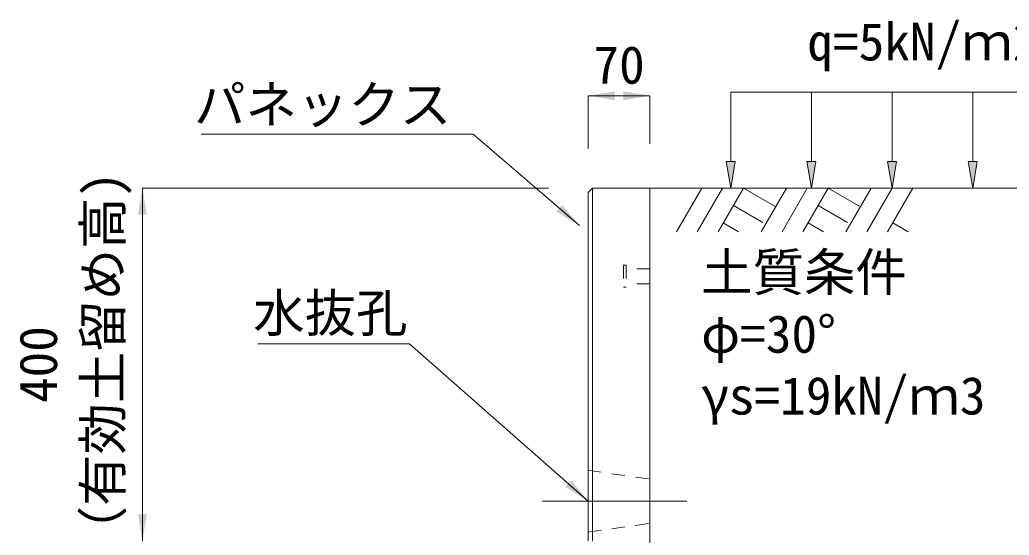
# Model space of a CAD drawing. Units: millimetres at full size. Extents: x 187207 to 255567, y 882048 to 905686.
# Drawn here: x 198970 to 200091, y 900262 to 900846 of the extents above; entities that cross this region are included whole.
import ezdxf
from ezdxf.enums import TextEntityAlignment as Align

# ---------------------------------------------------------------- set-up
doc = ezdxf.new("R2010")
doc.units = ezdxf.units.MM
doc.header["$LTSCALE"] = 20
doc.linetypes.add('USER1', pattern=[28.575, 19.05, -3.175, 3.175, -3.175])
doc.linetypes.add('USER2', pattern=[1.35, 0.75, -0.6])
for name, color, linetype, lineweight in [('0_2', 7, 'Continuous', 20), ('パネックス', 2, 'Continuous', 13), ('寸法線', 7, 'Continuous', 13), ('引出線', 4, 'Continuous', 13), ('ｲﾝｻｰﾄ', 3, 'USER2', 9), ('ﾊｯﾁﾝｸﾞ', 7, 'Continuous', 5)]:
    doc.layers.add(name, color=color, linetype=linetype, lineweight=lineweight)
doc.layers.add('文字', color=7, linetype='Continuous')
doc.styles.add('ＭＳ ゴシック', font='')
doc.styles.get('ＭＳ ゴシック').set_extended_font_data('MS Gothic')

# ---------------------------------------------------------------- blocks, each defined once
blk = doc.blocks.new('filled_arrow')
at = {"color": 0, "linetype": 'Continuous', "lineweight": -2}
blk.add_solid([(7.5, 1.25), (0, 0), (7.5, -1.25)], dxfattribs=at)

msp = doc.modelspace()

# ---------------------------------------------------------------- hatches: boundary and pattern name
at = {"layer": '寸法線'}
for points in [[(199780.79, 900685.37), (199775.79, 900655.37), (199770.79, 900685.37)], [(199872.2, 900685.37), (199867.2, 900655.37), (199862.2, 900685.37)], [(199963.61, 900685.37), (199958.61, 900655.37), (199953.61, 900685.37)], [(200055.03, 900685.37), (200050.03, 900655.37), (200045.03, 900685.37)]]:
    msp.add_hatch(color=256, dxfattribs=at).paths.add_polyline_path(points)

# ---------------------------------------------------------------- linework, layer by layer
at = {"layer": '0_2'}
msp.add_line((199684.37, 900655.37), (200084.37, 900655.37), dxfattribs=at)
at = {"layer": 'パネックス'}
for p, q in [((199614.37, 900650.37), (199619.37, 900655.37)), ((199619.37, 900655.37), (199684.37, 900655.37)), ((199684.37, 900655.37), (199684.37, 899790.37)), ((199614.37, 900255.37), (199614.37, 900650.37)), ((199614.37, 900255.37), (199614.37, 900300.37))]:
    msp.add_line(p, q, dxfattribs=at)
at = {"layer": 'パネックス', "lineweight": 5}
msp.add_line((199619.37, 900655.37), (199619.37, 900255.37), dxfattribs=at)
at = {"layer": 'パネックス', "linetype": 'USER2', "lineweight": 9}
for p, q in [((199614.37, 900335.37), (199684.37, 900325.37)), ((199614.37, 900265.37), (199684.37, 900275.37))]:
    msp.add_line(p, q, dxfattribs=at)
at = {"layer": '寸法線'}
for p, q in [((199614.37, 900760.03), (199684.37, 900760.03)), ((199614.37, 900700.37), (199614.37, 900760.03)), ((199684.37, 900705.37), (199684.37, 900760.03)), ((199109.37, 900255.37), (199109.37, 900655.37)), ((199569.37, 900655.37), (199109.37, 900655.37)), ((199734.37, 900655.37), (200165.22, 900655.37))]:
    msp.add_line(p, q, dxfattribs=at)
at = {"layer": '寸法線', "lineweight": 9}
for p, q in [((200175.79, 900763.92), (199775.79, 900763.92)), ((199775.79, 900685.37), (199775.79, 900763.92)), ((199867.2, 900685.37), (199867.2, 900763.92)), ((199958.61, 900685.37), (199958.61, 900763.92)), ((200050.03, 900685.37), (200050.03, 900763.92))]:
    msp.add_line(p, q, dxfattribs=at)
at = {"layer": '寸法線', "linetype": 'USER1', "lineweight": 9}
msp.add_line((199562.52, 900300.37), (199726.23, 900300.37), dxfattribs=at)
at = {"layer": '寸法線', "lineweight": 9}
for points in [[(199780.79, 900685.37), (199775.79, 900655.37), (199770.79, 900685.37)], [(199872.2, 900685.37), (199867.2, 900655.37), (199862.2, 900685.37)], [(199963.61, 900685.37), (199958.61, 900655.37), (199953.61, 900685.37)], [(200055.03, 900685.37), (200050.03, 900655.37), (200045.03, 900685.37)]]:
    msp.add_lwpolyline(points, close=True, dxfattribs=at)
at = {"layer": '引出線'}
for points in [[(199604.37, 900612.87), (199484.16, 900716.33), (199175.91, 900716.33)], [(199614.37, 900300.37), (199411.91, 900478.82), (199240.17, 900478.82)]]:
    msp.add_lwpolyline(points, dxfattribs=at)
at = {"layer": 'ｲﾝｻｰﾄ'}
for p, q in [((199657.37, 900567.87), (199654.37, 900567.87)), ((199654.37, 900567.87), (199654.37, 900542.87)), ((199657.37, 900567.87), (199657.37, 900542.87)), ((199684.37, 900563.87), (199657.37, 900563.87)), ((199684.37, 900563.87), (199684.37, 900546.87)), ((199657.37, 900542.87), (199654.37, 900542.87)), ((199684.37, 900546.87), (199657.37, 900546.87))]:
    msp.add_line(p, q, dxfattribs=at)
at = {"layer": 'ﾊｯﾁﾝｸﾞ', "lineweight": 9}
for p, q in [((199743.02, 900655.36), (199714.37, 900605.74)), ((199766.64, 900655.36), (199737.99, 900605.74)), ((199790.27, 900655.36), (199761.62, 900605.74)), ((199790.27, 900655.36), (199826.83, 900634.25)), ((199839.02, 900655.36), (199810.37, 900605.74)), ((199862.64, 900655.36), (199833.99, 900605.74)), ((199886.27, 900655.36), (199857.62, 900605.74)), ((199886.27, 900655.36), (199922.83, 900634.25)), ((199935.02, 900655.36), (199906.37, 900605.74)), ((199958.64, 900655.36), (199929.99, 900605.74)), ((199982.26, 900655.36), (199953.62, 900605.74)), ((199778.84, 900635.58), (199812.26, 900616.29)), ((199874.84, 900635.58), (199908.26, 900616.29)), ((199767.42, 900615.79), (199784.84, 900605.74)), ((199863.42, 900615.79), (199880.84, 900605.74)), ((199959.42, 900615.79), (199976.83, 900605.74))]:
    msp.add_line(p, q, dxfattribs=at)

# ---------------------------------------------------------------- block references
at = {"layer": '寸法線', "xscale": 4, "yscale": 4}
msp.add_blockref('filled_arrow', (199614.37, 900760.03), dxfattribs=at)
for p, rotation in [((199684.37, 900760.03), 180), ((199109.37, 900655.37), 270), ((199109.37, 900255.37), 90)]:
    msp.add_blockref('filled_arrow', p, dxfattribs=dict(at, rotation=rotation))
at = {"layer": '引出線', "xscale": 4, "yscale": 4}
for p, rotation in [((199604.37, 900612.87), 139.3), ((199614.37, 900300.37), 138.6)]:
    msp.add_blockref('filled_arrow', p, dxfattribs=dict(at, rotation=rotation))

# ---------------------------------------------------------------- texts
at = {"layer": '寸法線', "style": 'ＭＳ ゴシック'}
msp.add_text('70', height=42.72, dxfattribs=at).set_placement((199649.37, 900795.03), align=Align.MIDDLE_CENTER)
for s, p in [('（有効土留め高)', (199098.58, 900236.84)), ('400', (199025.45, 900411.66))]:
    msp.add_text(s, height=42.72, rotation=90, dxfattribs=at).set_placement(p, align=Align.BOTTOM_LEFT)
for s, p in [('土質条件', (199742.34, 900581.38)), ('φ=30°', (199742.34, 900511.38)), ('γs=19kN/ｍ3', (199742.34, 900441.38))]:
    msp.add_text(s, height=42.72, dxfattribs=at).set_placement(p, align=Align.TOP_LEFT)
at = {"layer": '引出線', "style": 'ＭＳ ゴシック'}
for s, p in [('パネックス', (199459.16, 900771.47)), ('水抜孔', (199409.66, 900535.1))]:
    msp.add_text(s, height=42.72, dxfattribs=at).set_placement(p, align=Align.TOP_RIGHT)
at = {"layer": '文字', "style": 'ＭＳ ゴシック'}
msp.add_text('q=5kN/ｍ2', height=42.72, dxfattribs=at).set_placement((199862.67, 900787.19), align=Align.BOTTOM_LEFT)

doc.saveas('drawing.dxf')
